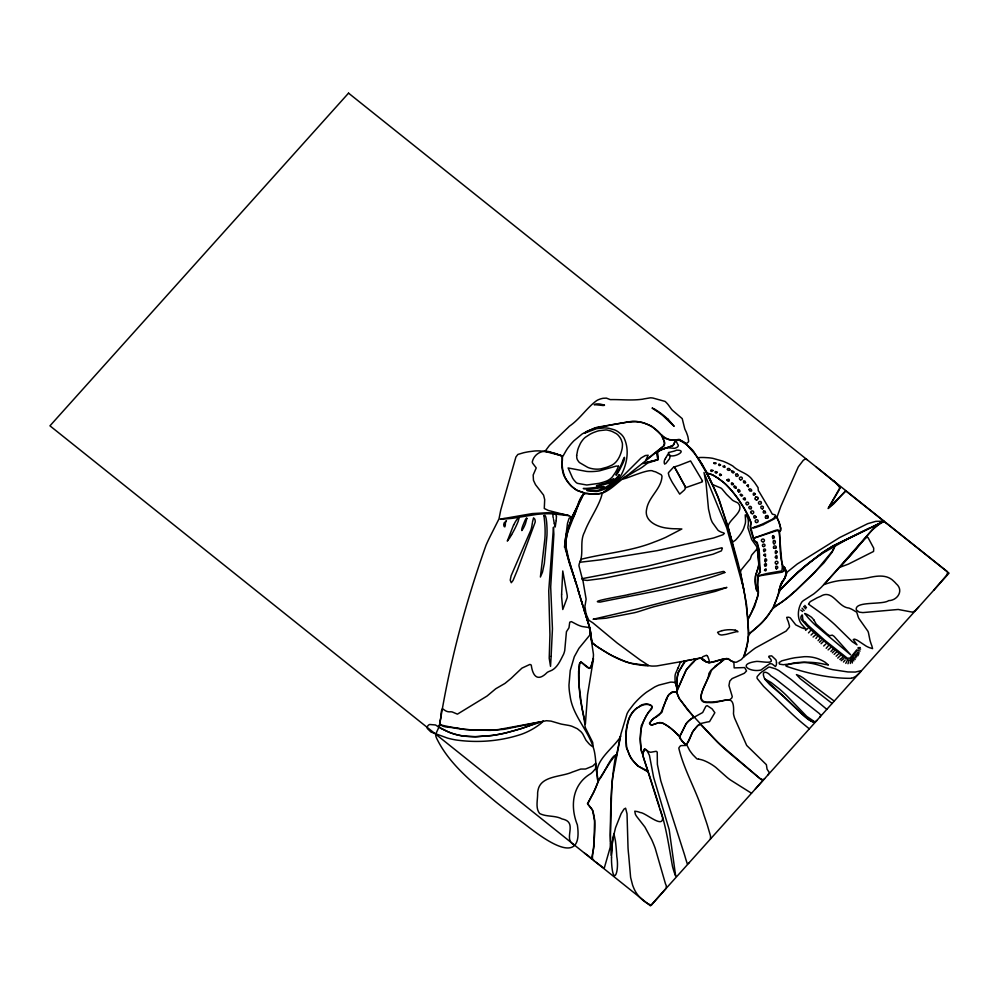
<?xml version="1.0" encoding="UTF-8"?>
<svg xmlns="http://www.w3.org/2000/svg" width="999" height="999" viewBox="0 0 999 999"><rect width="100%" height="100%" fill="white"/><g stroke="black" fill="none" stroke-linecap="round" stroke-linejoin="round"><path stroke-width="1.5" d="M717.132 472.377C716.295 475.049 712.849 470.192 717.007 471.965M763.386 507.13L763.311 506.918A3.134 2.935 -19.8 0 0 761.987 506.056L761.026 506.468A2.535 2.373 -19.8 0 0 760.913 507.729L761.026 508.066A1.411 1.324 -19.8 0 0 762.324 508.791L762.412 508.791M676.76 691.857L679.582 685.139A30.145 28.209 -19.8 0 0 680.669 682.592L686.238 669.755A19.518 18.269 -19.8 0 1 688.398 667.22C692.806 661.8 699.874 653.583 705.881 661.663A28.646 26.811 -19.8 0 0 707.205 662.212L710.326 662.587M505.069 525.112L505.044 525.574A12.962 12.125 -19.8 0 1 505.019 526.123A2.76 2.585 -19.8 0 1 504.882 526.798L504.258 526.71A10.877 10.19 -19.8 0 1 503.708 524.75L504.17 522.864L506.481 520.829M685.302 745.416L685.289 744.305L682.105 741.096A33.079 30.957 -19.8 0 1 680.481 739.135L679.495 737.162L680.819 734.24A56.006 52.423 -19.8 0 0 682.704 730.581L686.001 723.913A14.111 13.212 -19.8 0 1 687.175 722.414L688.573 721.003A28.097 26.299 -19.8 0 1 691.57 718.606L702.672 712.524L705.868 706.268L707.155 705.631L712.112 708.878L714.847 712.724L709.54 721.615A26.823 25.112 -19.8 0 1 707.042 722.052L701.011 723.463A13.924 13.037 -19.8 0 0 699.038 724.6L698.613 724.912A11.763 11.014 -19.8 0 0 697.514 725.823L692.694 731.605L689.61 739.173A35.976 33.679 -19.8 0 1 688.661 741.345L685.801 745.416L681.043 745.629A2.91 2.722 -19.8 0 0 680.194 746.128L679.145 747.452A3.359 3.134 -19.8 0 0 678.833 748.263C684.29 771.066 697.29 792.095 703.87 814.884A402.21 376.498 -19.8 0 1 707.379 825.261L710.514 835.963L710.464 838.985M556.131 520.554L556.455 516.645M556.093 521.066L555.207 526.997L554.283 523.526M556.48 516.346L555.581 513.861A2.36 2.21 -19.8 0 0 553.084 515.009A1.399 1.311 -19.8 0 0 552.897 515.484L552.947 516.396A20.617 19.293 -19.8 0 0 553.046 516.945L553.296 518.181M677.197 689.735L678.408 687.3M747.627 641.758L748.513 635.814L750.137 633.066A18.731 17.532 -19.8 0 1 751.922 631.543A15.272 14.298 -19.8 0 1 752.959 630.844L760.489 623.913A67.145 62.85 -19.8 0 0 766.258 617.494L768.356 614.722A137.562 128.771 -19.8 0 0 770.204 612.137L773.039 608.354L782.467 601.473A136.713 127.972 -19.8 0 0 787.774 597.352L794.617 591.483M775.361 541.858L775.349 541.92A2.323 2.173 -19.8 0 1 774.063 543.98M532.442 522.302L533.553 517.844L534.777 519.143A8.954 8.379 -19.8 0 1 535.177 520.841L535.202 521.128A6.156 5.769 -19.8 0 1 535.202 522.052L517.332 570.217L513.036 580.494L511.263 582.742L510.227 580.157L511.113 575.799L530.956 529.845A42.482 39.76 -19.8 0 0 532.13 524.525L532.33 523.151M856.955 650.736L849.849 660.064A1.511 1.411 -19.8 0 1 848.938 660.277L843.656 657.017L816.658 634.914A213.549 199.887 -19.8 0 1 812.537 631.206A250.462 234.44 -19.8 0 1 807.304 626.223L801.26 619.417A4.246 3.971 -19.8 0 1 800.898 618.169L800.873 617.769A4.808 4.495 -19.8 0 1 801.148 616.233C803.82 611.388 800.898 621.453 805.107 621.89A56.831 53.197 -19.8 0 0 807.804 625.049L824.687 640.234L847.314 658.166L849.999 658.141L856.792 649.837A1.911 1.786 -19.8 0 1 856.955 650.411M760.464 572.102C757.766 562.712 762.474 548.251 754.894 541.321A20.055 18.769 -19.8 0 1 753.433 538.386L750.411 528.958A6.244 5.844 -19.8 0 1 750.324 528.096L750.399 526.648A36.926 34.565 -19.8 0 1 750.549 525.099L750.624 524.587A8.979 8.404 -19.8 0 1 750.823 523.676L751.048 522.914A3.284 3.072 -19.8 0 0 751.036 522.077L744.33 508.691A131.256 122.865 -19.8 0 0 739.635 501.298A175.412 164.198 -19.8 0 0 737.549 498.339L736.825 497.34A176.586 165.297 -19.8 0 0 734.652 494.455L733.953 493.543A105.232 98.501 -19.8 0 0 728.458 487.112L727.384 486.001A58.879 55.12 -19.8 0 0 722.589 481.68L718.756 478.783M700.786 462.362L697.702 457.717L700.474 457.492A82.742 77.447 -19.8 0 1 703.995 457.505L708.341 457.754A49.276 46.129 -19.8 0 1 712.824 458.341L722.776 461.138A66.071 61.851 -19.8 0 1 732.829 466.034C739.347 472.427 747.352 472.477 752.672 480.232A138.436 129.583 -19.8 0 1 754.52 482.405L758.066 487.637A2.048 1.911 -19.8 0 1 758.066 488.186L758.366 490.784A32.355 30.295 -19.8 0 1 759.265 491.958L770.679 511.163A47.702 44.655 -19.8 0 1 771.278 512.362L772.177 513.923A1.661 1.561 -19.8 0 0 772.639 514.223L774.612 514.71A2.398 2.235 -19.8 0 1 775.149 514.96L778.583 520.879A99.863 93.481 -19.8 0 1 779.844 524.25L780.918 530.232A2.023 1.898 -19.8 0 1 780.631 530.544L780.194 530.881A4.558 4.258 -19.8 0 0 779.407 531.705C780.406 541.995 779.208 558.091 783.378 566.595A1.723 1.611 -19.8 0 1 783.865 566.733L785.801 570.029A13.936 13.037 -19.8 0 1 786.101 572.552L785.951 574.575A15.572 14.573 -19.8 0 1 785.501 576.51L784.44 578.983A6.743 6.306 -19.8 0 1 783.553 580.119L782.529 581.093A4.321 4.046 -19.8 0 0 782.13 581.58L781.156 583.391A27.697 25.924 -19.8 0 0 780.868 584.09A23.914 22.378 -19.8 0 0 780.281 585.726L778.321 593.681A79.358 74.288 -19.8 0 1 776.785 598.863L772.951 607.879L768.393 615.047A73.988 69.256 -19.8 0 1 764.497 619.917L763.548 620.978A64.498 60.377 -19.8 0 1 758.99 625.524L752.472 631.018A36.101 33.791 -19.8 0 0 750.749 632.567L748.563 634.54L748.476 633.341A14.973 14.011 -19.8 0 0 748.513 632.117L747.989 619.293L754.083 607.554A36.114 33.804 -19.8 0 0 754.882 605.581L758.353 593.281A10.202 9.553 -19.8 0 0 758.316 591.92L757.567 585.564L758.253 574.962A4.92 4.608 -19.8 0 1 758.428 574.462A5.769 5.395 -19.8 0 1 759.203 573.101L759.44 572.814A2.81 2.635 -19.8 0 1 760.077 572.277L758.491 548.663A92.457 86.551 -19.8 0 0 758.004 545.804L757.267 542.557A2.61 2.448 -19.8 0 0 757.005 542.182L754.794 541.083A28.921 27.073 -19.8 0 1 754.395 540.422L753.983 539.672A10.19 9.54 -19.8 0 1 753.633 538.886L750.511 526.236A32.43 30.357 -19.8 0 1 750.773 524.375A27.722 25.949 -19.8 0 1 750.961 523.439L749.075 517.295A114.798 107.455 -19.8 0 0 744.942 509.552L738.773 499.812A110.202 103.159 -19.8 0 0 735.826 495.754L734.04 493.469A147.078 137.662 -19.8 0 0 731.018 489.847L725.998 484.503A49.388 46.229 -19.8 0 0 722.689 481.643L718.031 478.271M617.794 749.138L616.133 757.367L616.096 755.956A1.686 1.573 -19.8 0 0 615.746 755.344C610.576 783.141 610.414 813.024 610.352 841.832M618.031 747.939L618.918 743.618M619.093 742.707L620.529 735.901M850.336 663.498L851.073 659.939M775.386 541.695L775.286 541.208A4.121 3.859 -19.8 0 0 774.487 540.397L773.338 540.796A6.169 5.769 -19.8 0 0 773.189 542.919L773.963 543.806M710.826 662.437L718.543 660.252A116.995 109.515 -19.8 0 1 721.278 659.59L728.371 658.666A7.967 7.455 -19.8 0 0 728.97 659.452A4.595 4.308 -19.8 0 0 729.282 659.74L730.656 660.664A17.058 15.972 -19.8 0 0 732.067 661.35L734.914 662.175A5.782 5.407 -19.8 0 0 736.6 662.125L741.096 659.702A14.985 14.036 -19.8 0 0 742.682 658.029L743.031 657.592A12.113 11.339 -19.8 0 0 743.918 656.218L747.414 643.768A110.302 103.259 -19.8 0 0 747.976 639.447L748.338 635.164A66.721 62.45 -19.8 0 0 748.438 631.206L746.59 604.857L742.02 580.307A561.45 525.549 -19.8 0 0 737.949 562.474L727.297 524.263L717.607 496.178A255.532 239.198 -19.8 0 0 707.779 474.9L695.828 454.957L685.639 443.381A30.907 28.934 -19.8 0 0 683.99 442.082L679.17 439.385L675.736 439.91A3.759 3.509 -19.8 0 1 674.887 440.122L671.965 440.134A24.95 23.352 -19.8 0 1 668.968 439.685L663.511 436.85A33.491 31.356 -19.8 0 0 662.949 436.313L662.15 435.539A5.769 5.395 -19.8 0 1 661.85 435.202L661.763 435.089M745.866 650.724L745.504 651.96A38.973 36.476 -19.8 0 1 744.205 655.431L743.631 657.092L752.147 650.386A69.78 65.322 -19.8 0 1 755.444 647.964L786.101 631.093L789.36 627.097A5.482 5.12 -19.8 0 0 789.46 625.986L788.348 621.853A52.035 48.701 -19.8 0 0 787.437 619.705L786.688 617.357L788.511 617.195A5.395 5.057 -19.8 0 0 789.048 617.37L789.672 617.569A3.172 2.972 -19.8 0 1 790.371 617.969L795.791 624.912L801.573 627.734A78.546 73.526 -19.8 0 0 804.982 628.796L805.906 628.97L804.27 627.16A97.09 90.872 -19.8 0 1 802.871 625.611C796.59 619.767 797.489 608.766 801.797 602.072A9.803 9.178 -19.8 0 1 803.458 600.574L813.661 593.993A108.179 101.261 -19.8 0 0 816.595 591.558A101.274 94.793 -19.8 0 0 821.453 587.125L850.286 555.744A267.657 250.537 -19.8 0 0 857.154 547.714L872.564 529.395L880.519 522.927L846.428 539.697L823.913 552.509A180.694 169.143 -19.8 0 0 815.621 558.154L810.913 561.65A238.736 223.464 -19.8 0 0 798.114 572.127L791.171 578.409A117.345 109.84 -19.8 0 0 787.774 581.793L779.282 590.796L783.89 586.001A149.363 139.823 -19.8 0 1 787.15 582.667L798.588 572.077A454.083 425.05 -19.8 0 1 805.943 565.734L816.745 557.005A194.817 182.367 -19.8 0 1 823.176 552.285L833.303 545.666L869.043 528.296M758.253 567.769L758.553 566.683A11.726 10.977 -19.8 0 0 758.778 565.259L758.166 554.195A65.772 61.576 -19.8 0 0 757.629 550.337L756.817 549.188L751.91 554.795A7.955 7.443 -19.8 0 0 751.348 555.831L750.499 558.329A5.245 4.908 -19.8 0 1 750.137 559.078L746.29 563.648A15.285 14.311 -19.8 0 0 745.903 564.135L745.778 564.285A24.538 22.977 -19.8 0 1 745.266 564.91L740.971 570.192L740.421 572.727L745.029 596.316L747.964 619.305L750.174 615.134A73.639 68.931 -19.8 0 0 751.473 612.474L757.379 597.714A33.791 31.631 -19.8 0 0 757.929 595.654L758.154 594.53A14.498 13.574 -19.8 0 0 758.303 591.72L756.655 590.559A9.553 8.941 -19.8 0 1 756.405 589.847L755.731 585.102A139.336 130.419 -19.8 0 1 755.456 581.343L755.494 576.123A9.978 9.341 -19.8 0 1 755.706 575.099L757.242 570.729M677.11 690.022L677.06 690.172A6.631 6.206 -19.8 0 0 676.735 691.795M662.549 817.469L643.156 756.518L642.856 753.696L644.53 749L647.889 751.211A5.969 5.594 -19.8 0 0 648.776 751.71L649.512 751.972A7.88 7.368 -19.8 0 0 650.799 752.259L656.168 751.285L657.23 752.06L657.367 764.36L660.789 780.793L684.128 853.533A152.61 142.857 -19.8 0 1 685.664 858.74L687.337 863.998L689.36 862.512M758.004 568.556L757.404 570.267M776.535 599.125L780.144 590.059L797.165 572.789A345.392 323.301 -19.8 0 1 806.555 564.71L822.427 552.584A139.922 130.981 -19.8 0 1 830.956 547.19L883.915 521.191L845.916 490.984L828.458 507.929L836.363 494.605A74.076 69.343 -19.8 0 0 838.548 490.921L839.884 488.349A1.436 1.349 -19.8 0 0 839.947 487.974L838.336 485.389A37.05 34.678 -19.8 0 0 837.15 484.103L836.75 483.691A23.189 21.703 -19.8 0 0 835.251 482.342L832.979 480.419L833.803 481.193M757.205 570.866L758.928 563.911L757.217 548.376A14.061 13.162 -19.8 0 0 756.38 546.203L752.097 540.159A5.957 5.582 -19.8 0 1 751.635 539.398L748.963 530.968A49.513 46.341 -19.8 0 0 748.388 529.308L747.951 528.009A2.647 2.473 -19.8 0 1 747.876 527.31L748.039 526.173A25.799 24.151 -19.8 0 0 748.176 525.324A28.809 26.973 -19.8 0 0 748.376 522.927L748.276 520.267A11.464 10.727 -19.8 0 0 747.739 518.094L746.503 515.609A3.472 3.259 -19.8 0 0 745.953 515.009L745.229 514.897L745.366 517.682A36.451 34.128 -19.8 0 1 745.541 520.916L745.504 521.603A13.924 13.037 -19.8 0 1 745.242 523.651L743.756 528.271A24.5 22.94 -19.8 0 1 742.644 530.631L741.445 532.667A45.617 42.695 -19.8 0 1 739.522 535.439A52.085 48.751 -19.8 0 1 735.389 540.234L732.267 542.332L719.755 501.386A156.98 146.94 -19.8 0 0 717.669 496.253L706.93 473.264L711.85 474.65A42.67 39.948 -19.8 0 1 714.597 476.048L718.568 478.596M666.37 699.637L666.608 698.963M776.223 600.012L774.65 604.245A37.862 35.44 -19.8 0 1 773.813 606.131L773.651 606.917L781.081 602.622A111.988 104.833 -19.8 0 0 784.777 599.999A108.504 101.561 -19.8 0 0 790.858 595.167L811.962 575.249A125.462 117.445 -19.8 0 0 815.122 572.015L832.155 551.423A66.508 62.263 -19.8 0 0 833.853 548.688L835.289 545.154L832.105 552.185L823.763 563.074L795.079 591.433M847.964 663.748L848.813 661.375M756.743 572.102C754.295 577.859 754.732 585.551 757.105 590.946A5.657 5.295 -19.8 0 0 757.642 591.221L758.428 591.371L758.328 590.534A16.084 15.047 -19.8 0 1 758.004 589.285L757.517 584.353A69.93 65.459 -19.8 0 1 757.592 579.432L758.341 574.4L760.351 572.102M674.213 443.481L675.824 439.822L679.432 440.184A28.546 26.723 -19.8 0 1 681.83 441.271A20.067 18.794 -19.8 0 1 683.403 442.17L686.313 443.643L688.348 441.983A2.435 2.285 -19.8 0 0 688.661 441.208L687.936 436.825A65.659 61.451 -19.8 0 0 687.287 434.79L686.463 432.542A26.161 24.488 -19.8 0 0 685.776 431.044L684.964 429.358A8.429 7.892 -19.8 0 1 684.652 428.396L682.217 418.618L672.664 410.502A15.597 14.598 -19.8 0 1 671.553 409.328L668.568 405.194A23.689 22.178 -19.8 0 0 666.67 402.972L665.983 402.272A49.875 46.691 -19.8 0 0 665.072 401.423L653.009 398.064A22.153 20.742 -19.8 0 0 650.511 397.814L643.731 398.938A11.738 10.989 -19.8 0 1 641.62 399.325C631.568 400.599 621.603 399.513 611.9 399.588A10.177 9.528 -19.8 0 1 610.152 399.575L606.405 398.126L603.034 398.301A23.202 21.728 -19.8 0 0 600.262 399.013L598.513 399.662A12.9 12.075 -19.8 0 0 596.428 400.786C586.363 408.254 579.795 419.23 569.293 426.273A44.456 41.608 -19.8 0 1 568.069 427.56L549.45 445.417L544.942 451.461A8.129 7.617 -19.8 0 1 545.479 451.523L562.712 456.056L563.411 455.419A19.318 18.082 -19.8 0 1 563.636 454.995L566.071 450.724A45.167 42.27 -19.8 0 1 567.832 448.014L570.429 444.642A63.249 59.203 -19.8 0 1 573.901 440.809L582.317 433.853L594.155 428.184A36.701 34.366 -19.8 0 1 597.527 427.185L626.922 422.19L635.539 421.803A57.38 53.721 -19.8 0 1 639.71 422.165L641.995 422.515A16.596 15.534 -19.8 0 1 643.955 423.039L646.952 424.238A53.534 50.112 -19.8 0 1 650.549 426.024L651.448 426.536A41.021 38.399 -19.8 0 1 654.033 428.159A44.118 41.296 -19.8 0 1 658.191 431.443L661.35 435.127L663.748 440.397L664.51 443.793L663.361 446.203L645.878 460.077L648.189 455.219L645.279 455.556L641.096 457.967L616.558 482.442L603.433 492.569L615.122 482.779A85.402 79.945 -19.8 0 0 617.469 480.082L619.705 477.197A34.977 32.742 -19.8 0 0 621.815 473.788C627.297 462.862 629.52 448.901 623.863 437.637A19.943 18.669 -19.8 0 0 621.103 434.19L617.906 431.643A21.578 20.192 -19.8 0 0 614.397 429.82L609.09 428.359A33.267 31.131 -19.8 0 0 604.532 427.884L596.615 428.658L584.203 433.291L586.5 431.556A61.963 57.992 -19.8 0 1 597.315 427.747L612.862 424.612A115.522 108.142 -19.8 0 0 616.271 424.001L632.579 421.228A26.711 25 -19.8 0 1 636.151 421.341L640.746 422.127A48.139 45.067 -19.8 0 1 644.318 423.126L649.05 424.95A33.704 31.543 -19.8 0 1 652.322 426.698L664.722 437.949A5.769 5.395 -19.8 0 0 665.771 438.573L668.993 439.46A41.583 38.924 -19.8 0 0 671.59 439.872L672.202 439.935A19.256 18.019 -19.8 0 0 673.726 440.035L675.361 440.209L675.024 441.321A16.034 15.01 -19.8 0 0 674.263 442.994L673.538 444.742A2.935 2.747 -19.8 0 1 672.926 445.442L667.382 447.614A63.511 59.453 -19.8 0 0 664.785 448.514L664.085 448.763A90.26 84.49 -19.8 0 0 660.826 450.062L658.391 450.924A2.797 2.61 -19.8 0 0 657.954 451.286L657.567 451.71A6.081 5.694 -19.8 0 0 657.08 452.435L657.692 459.815L642.494 463.336L664.323 445.542L664.672 442.42L662.025 435.726M674 444.105L672.714 445.816L663.723 448.663A42.27 39.56 -19.8 0 0 659.352 450.424M623.089 460.139L623.476 459.103A23.189 21.703 -19.8 0 1 623.801 458.304L624.462 457.342L624.512 458.603A14.211 13.299 -19.8 0 1 623.851 460.901L623.613 461.55A46.466 43.506 -19.8 0 1 622.852 463.336L619.605 469.892M622.976 460.427L620.529 466.221A54.258 50.799 -19.8 0 1 617.657 471.553L616.033 474.875M642.969 753.271C640.546 753.808 641.008 745.229 640.521 742.619A131.481 123.077 -19.8 0 1 640.347 738.161L640.734 730.182L643.131 722.539A70.941 66.409 -19.8 0 1 644.705 719.018L645.766 716.932A49.838 46.641 -19.8 0 1 648.176 712.924L648.588 712.312A86.326 80.807 -19.8 0 1 649.687 710.739L651.935 707.454A1.936 1.811 -19.8 0 0 652.047 706.942A1.736 1.623 -19.8 0 0 651.91 706.206L650.187 704.832L646.94 704.407A15.809 14.798 -19.8 0 0 644.879 704.595L644.43 704.682A10.402 9.728 -19.8 0 0 643.131 705.007L641.258 705.744A35.976 33.679 -19.8 0 0 639.522 706.568L636.525 708.328A12.5 11.701 -19.8 0 0 635.077 709.515L633.054 711.862A36.801 34.441 -19.8 0 0 631.031 714.859L629.907 716.882A25.237 23.626 -19.8 0 0 628.97 719.018L627.047 726.435A77.36 72.415 -19.8 0 0 626.523 729.982A73.601 68.906 -19.8 0 0 626.173 733.628L626.223 746.228A18.057 16.908 -19.8 0 0 626.66 748.326L629.894 755.806A43.819 41.021 -19.8 0 0 633.841 761.688L637.974 765.858A20.33 19.031 -19.8 0 0 640.097 767.307L648.126 771.965M735.714 474.55C734.864 477.984 740.371 475.899 737.474 474.263M571.278 520.129L571.528 517.557A1.811 1.686 -19.8 0 0 571.078 517.282L569.118 518.244L567.507 523.314L564.46 547.19L568.581 527.884A91.409 85.564 -19.8 0 1 569.143 525.973A58.829 55.07 -19.8 0 1 570.641 521.678L571.041 520.691M778.745 531.431L778.845 531.293A2.96 2.772 -19.8 0 0 778.508 530.531M679.957 699.512L693.88 717.182A18.781 17.582 -19.8 0 0 692.582 718.006L692.02 718.381A44.705 41.846 -19.8 0 0 690.459 719.492A21.229 19.868 -19.8 0 0 686.513 723.326L686.325 723.563A9.778 9.153 -19.8 0 0 685.814 724.312L679.545 736.887L682.342 741.345A15.859 14.835 -19.8 0 0 683.141 742.182L683.266 742.294M666.795 698.501L666.345 699.525M678.696 686.7L685.913 670.641A22.253 20.829 -19.8 0 1 687.874 668.006L693.768 661.962A8.629 8.079 -19.8 0 0 694.367 661.038L694.642 660.551A7.842 7.343 -19.8 0 1 694.954 660.052L695.404 659.065L693.593 659.228M774.512 517.22L774.362 517.544A2.423 2.273 -19.8 0 1 773.738 518.294L773.039 518.806A25.212 23.601 -19.8 0 1 771.403 519.742L762.774 523.926A62.962 58.929 -19.8 0 1 759.577 525.224L754.932 526.86M774.55 517.157L774.637 516.982A3.434 3.209 -19.8 0 1 774.837 516.595L774.862 516.583M513.636 524.85L507.305 541.096L509.59 538.036A109.153 102.173 -19.8 0 0 511.201 535.389L511.625 534.652M677.597 668.781L677.921 668.144M845.766 663.398L847.189 660.601M729.957 469.605L729.457 468.656A2.922 2.735 -19.8 0 0 727.584 468.581L727.21 469.43A1.873 1.761 -19.8 0 0 730.107 469.892M648.326 772.115L648.076 771.303M665.034 459.24L666.096 457.417M783.016 581.131L785.014 577.509A7.168 6.706 -19.8 0 0 785.301 576.685L785.851 573.314A22.403 20.967 -19.8 0 0 785.876 571.391L784.952 567.582L782.467 566.583L782.08 565.434L779.282 532.517A3.671 3.434 -19.8 0 1 779.732 531.505L780.793 528.109L777.06 517.007L780.906 506.168L798.301 466.833L803.371 460.202L805.481 459.003L806.967 459.59M666.233 457.18L667.769 454.433A10.514 9.84 -19.8 0 1 667.981 454.046C671.39 460.077 689.597 449.8 676.485 450.174A13.974 13.087 -19.8 0 1 673.476 451.311L668.443 452.559L668.93 454.258M610.077 762.287L599.45 778.87A16.571 15.509 -19.8 0 0 598.925 780.044L593.443 792.856A138.362 129.508 -19.8 0 1 591.97 795.466L587.437 803.633L591.333 808.341A12.562 11.751 -19.8 0 1 592.632 810.364C596.54 822.552 594.355 835.776 593.481 848.313A71.891 67.295 -19.8 0 1 592.844 852.172C591.57 862.999 594.73 859.702 584.565 853.183M610.826 761.213L613.536 757.454A27.835 26.061 -19.8 0 1 614.023 756.83L614.273 756.53M815.921 638.486L817.157 636.775M609.827 483.041A2.46 2.31 -19.8 0 0 610.801 482.417L610.876 482.317A11.326 10.602 -19.8 0 0 611.338 481.768L611.563 481.493M611.351 481.768L613.886 478.546L611.151 480.182M843.481 662.05L845.166 660.014M826.185 648.326L828.471 645.654M818.081 640.684L819.767 638.748M830.918 651.51L832.704 649.462M842.731 563.873L840.446 567.082L848.488 564.073L873.588 551.436L873.713 548.164L867.981 537.474L866.608 537.375L864.372 539.298L843.243 563.311M768.094 774.787L769.317 772.564L767.082 769.242L766.37 764.66L746.69 745.441L734.577 718.069A37.4 35.002 -19.8 0 1 733.478 713.761C735.027 690.234 723.613 704.045 708.691 702.509C691.096 703.908 708.89 681.83 708.803 673.763A19.268 18.044 -19.8 0 1 711.126 670.154L724.675 659.078A3.496 3.272 -19.8 0 1 725.237 658.828L725.836 658.653A10.627 9.953 -19.8 0 1 726.797 658.466L728.795 659.14A8.417 7.88 -19.8 0 0 729.745 659.927L730.644 660.514A22.765 21.304 -19.8 0 0 732.042 661.276A15.46 14.473 -19.8 0 0 732.966 661.7L733.89 662.637L734.165 667.894L744.655 667.569L746.528 670.966L744.317 673.276L732.117 678.583L729.769 681.106L728.945 685.589L732.255 696.515A5.407 5.057 -19.8 0 1 731.643 698.151L730.007 699.575L713.386 702.035A55.245 51.711 -19.8 0 1 709.415 702.11C690.546 703.758 709.765 678.496 711.051 671.003A22.453 21.016 -19.8 0 1 712.762 668.818L715.659 665.983M819.779 717.195L820.891 715.434L819.367 713.561L776.323 679.62A227.884 213.311 -19.8 0 0 770.866 675.873C767.369 671.503 761.138 670.042 764.073 677.372A13.474 12.612 -19.8 0 0 765.109 679.495L769.667 684.552L783.391 696.278M755.319 789.023L763.348 779.944L759.727 778.396L726.123 750.237A285.789 267.52 -19.8 0 1 717.482 742.132L687.637 709.977L679.482 698.726A45.854 42.92 -19.8 0 1 678.346 696.653L676.585 692.444L674.075 691.995A1.736 1.623 -19.8 0 1 673.488 691.795L669.08 694.355A8.404 7.867 -19.8 0 0 667.906 695.928C663.373 704.133 663.686 714.285 653.908 718.194A40.809 38.199 -19.8 0 0 651.835 720.092L649.437 723.226L651.236 724.949A2.373 2.223 -19.8 0 0 651.997 724.912L657.891 722.989M933.615 590.359L946.315 575.624L947.664 572.927L947.202 571.528L887.799 524.313L884.927 522.252L883.278 522.202A26.449 24.75 -19.8 0 0 881.692 522.652L876.473 526.198A145.704 136.388 -19.8 0 0 873.925 528.521L871.34 531.006A69.068 64.66 -19.8 0 0 868.468 534.053L824 584.577L828.121 583.191A71.466 66.896 -19.8 0 1 840.771 580.444L862.412 578.746A67.37 63.062 -19.8 0 0 866.358 578.146C875.386 576.098 886.413 573.663 893.718 581.206A27.547 25.787 -19.8 0 1 896.14 583.703C904.083 590.259 897.676 600.461 888.635 600.636C882.579 605.132 854.257 600.774 856.33 609.865A7.468 6.993 -19.8 0 0 856.855 610.414L859.302 612.15L862.849 612.599L898.201 609.465L912.387 612.137L914.659 611.138L918.643 607.042M808.491 632.904L810.551 630.606M764.597 778.683L763.149 780.019A2.073 1.936 -19.8 0 1 762.012 779.882L761.088 779.382A17.77 16.633 -19.8 0 1 760.426 778.895L720.629 744.879A282.367 264.323 -19.8 0 1 714.26 738.723L700.549 724.437L698.513 725.087A17.358 16.246 -19.8 0 0 697.702 725.811L696.365 727.172A34.328 32.13 -19.8 0 0 693.968 730.119L693.194 731.256A21.903 20.504 -19.8 0 0 692.182 732.954L686.625 744.63L689.535 750.249A100.062 93.656 -19.8 0 0 692.794 754.67L696.79 758.74A3.347 3.134 -19.8 0 0 697.439 758.99L698.576 759.178M816.845 720.466L815.072 722.002L813.136 722.215L807.754 719.143L764.984 679.02L771.178 682.542L779.532 689.098A161.289 150.974 -19.8 0 1 787.337 696.328L806.717 716.37L814.872 721.94L811.076 721.128L804.944 716.708A110.227 103.172 -19.8 0 1 800.748 712.961L784.028 696.94M832.379 652.797L834.327 650.824M811.051 635.064L813.061 633.091M837.749 658.104L840.209 655.706M821.066 643.731L823.263 641.608M819.517 642.195L821.228 640.571M834.128 654.37L836.213 652.384M836.126 656.206L838.336 654.145M823.688 646.003L825.836 644.018M614.447 756.355L615.696 755.319M828.109 649.912L830.706 647.564M813.086 637.05L815.334 635.089M805.606 630.357L807.741 628.533M754.919 537.737L755.032 537.674A4.958 4.645 -19.8 0 1 755.444 537.512M715.047 666.321C736.363 650.973 715.484 664.198 707.479 662.262A41.583 38.924 -19.8 0 1 706.231 661.8L704.557 661.013A12 11.226 -19.8 0 1 703.034 659.989L702.334 659.39M628.883 474.138L641.808 463.848L657.866 459.652L657.267 452.659A2.46 2.31 -19.8 0 1 657.617 452.01L659.078 450.849M628.221 474.675C609.477 487.337 648.888 466.708 653.296 471.316A16.421 15.372 -19.8 0 1 655.656 471.878L661.026 474.625A4.396 4.108 -19.8 0 1 661.987 476.286C661.55 488.611 648.776 496.753 646.69 508.853C643.581 521.216 657.742 527.235 667.682 528.209A52.984 49.6 -19.8 0 0 675.961 528.758L681.855 528.983L665.759 537.35A165.235 154.67 -19.8 0 1 654.27 542.02C631.181 551.361 604.657 553.309 581.293 559.228A18.506 17.32 -19.8 0 0 580.544 560.489L580.094 561.813L581.156 562.112L600.874 559.802L657.167 550.661L713.673 537.962L723.076 534.702L724.387 533.354L723.026 532.679A11.851 11.089 -19.8 0 1 721.016 532.03A14.673 13.736 -19.8 0 1 719.63 531.343A12.7 11.888 -19.8 0 1 718.006 530.257L712.349 522.44A43.182 40.422 -19.8 0 1 710.689 518.444L708.491 508.941L706.056 483.079L703.995 472.49L726.71 527.822L743.656 588.786L728.571 528.821M841.17 660.689L843.693 658.691M624.4 477.684L636.912 470.329A32.068 30.02 -19.8 0 0 639.535 468.931L640.371 468.419A38.886 36.401 -19.8 0 0 644.53 465.447L646.628 463.811A10.852 10.152 -19.8 0 1 648.451 462.787L657.854 459.765L657.529 452.16A1.761 1.648 -19.8 0 1 657.829 451.698L662.3 449.313A57.717 54.033 -19.8 0 1 664.185 448.601L667.295 447.764A4.883 4.57 -19.8 0 1 668.681 447.827L674.35 448.339A10.677 9.99 -19.8 0 0 675.848 447.902L677.422 447.077A2.473 2.31 -19.8 0 0 677.909 446.541L678.209 445.954A1.961 1.836 -19.8 0 0 678.321 445.254C669.005 430.619 694.829 449.125 694.767 453.846A148.214 138.736 -19.8 0 1 698.988 459.577L701.748 463.773A64.947 60.802 -19.8 0 1 703.371 466.583L709.24 478.321M767.806 517.907L767.432 518.081A2.685 2.51 -19.8 0 1 766.27 518.256L766.171 518.244M623.888 478.009C614.697 484.328 606.593 495.167 594.193 494.018A52.035 48.714 -19.8 0 1 590.172 493.893L589.597 493.856A44.393 41.558 -19.8 0 1 586.163 493.406L583.666 492.657A11.089 10.377 -19.8 0 0 582.867 492.357L578.458 491.033A16.796 15.722 -19.8 0 1 576.198 489.947L571.291 486.076A38.811 36.326 -19.8 0 1 568.968 483.553A42.258 39.56 -19.8 0 1 566.308 479.945L563.96 475.611A24.575 23.014 -19.8 0 1 563.086 473.176L562.362 469.855A38.786 36.314 -19.8 0 1 561.987 466.371L561.95 464.672A26.486 24.788 -19.8 0 1 562.362 460.377L562.05 456.168L556.343 453.883M839.859 659.49L842.444 657.542M604.432 405.082L599.949 404.033A33.541 31.394 -19.8 0 0 598.239 403.921L597.002 403.933A5.045 4.72 -19.8 0 0 594.18 404.682L594.517 404.77A18.257 17.083 -19.8 0 1 596.878 404.857L601.073 405.294M755.731 497.14L756.393 496.94A1.698 1.598 -19.8 0 1 758.278 498.376M658.428 714.959L659.415 714.322M764.547 551.585C768.081 548.688 761.675 547.477 763.973 551.61M615.746 755.269C610.077 754.757 596.203 794.068 597.265 774.774A42.42 39.71 -19.8 0 0 596.878 772.964C596.665 759.277 612.812 748.351 620.067 737.462A7.28 6.818 -19.8 0 0 620.441 736.313M679.72 736.113L674.7 731.78A55.207 51.673 -19.8 0 0 671.59 728.983L670.853 728.396A57.492 53.809 -19.8 0 0 665.621 724.625L661.475 722.739A5.432 5.082 -19.8 0 0 660.039 722.627L659.215 722.627M672.364 691.957L673.401 691.758A9.703 9.091 -19.8 0 0 675.237 692.082L676.698 692.17L679.532 699.138M871.54 527.322L883.903 521.253L875.836 521.353L867.706 523.676L839.56 537.612L797.214 564.035L787.262 572.052L785.376 576.398A10.477 9.803 -19.8 0 1 784.69 578.109L782.654 581.268A13.811 12.925 -19.8 0 0 782.03 582.355L780.843 585.089A65.772 61.576 -19.8 0 0 779.919 587.687L779.507 588.985A21.666 20.28 -19.8 0 0 779.282 589.735L779.208 590.734L779.72 588.336A39.673 37.138 -19.8 0 1 783.066 581.156M763.586 511.138L763.136 512.037A2.76 2.585 -19.8 0 0 763.785 513.124L765.609 512.862L765.222 511.188A2.023 1.886 -19.8 0 0 763.673 511.138L763.661 511.101M763.311 524.587L775.087 518.431A7.393 6.918 -19.8 0 0 774.962 516.695L774.987 516.695M765.546 561.65C768.606 560.177 764.822 556.855 764.747 560.164M755.444 537.512L756.255 537.225M609.827 483.029L603.321 484.69M756.455 537.162L775.636 530.282L778.283 530.094M776.623 568.831C780.344 566.945 774.175 564.11 775.848 568.294M602.409 484.09L599.85 484.79M602.959 484.79L600.749 485.377A39.91 37.35 -19.8 0 1 599.375 485.714M599.55 484.865L597.315 485.452A20.43 19.131 -19.8 0 0 596.64 485.639L596.49 486.063A12.175 11.401 -19.8 0 0 599.363 485.664M658.803 722.727L658.653 722.839A8.666 8.117 -19.8 0 1 659.49 722.677L662.824 723.026L669.392 727.197A88.449 82.792 -19.8 0 1 672.876 730.044L674.987 731.955A39.685 37.15 -19.8 0 1 676.423 733.428L677.684 734.827M721.965 630.594L717.569 632.305L719.005 634.29A9.653 9.041 -19.8 0 0 719.779 634.602L720.291 634.765A6.456 6.044 -19.8 0 0 721.915 635.002L726.148 634.353A63.986 59.89 -19.8 0 0 727.634 633.965L736.55 631.668A3.934 3.684 -19.8 0 1 737.911 631.843L737.899 631.58A3.996 3.746 -19.8 0 0 736.363 630.581L735.252 630.232M681.53 661.725L680.294 662.262L679.545 664.372A15.022 14.061 -19.8 0 1 679.183 665.396L675.561 673.526A14.348 13.424 -19.8 0 0 675.024 675.998L675.024 679.732A35.614 33.329 -19.8 0 0 675.486 682.729L676.46 686.713A8.929 8.354 -19.8 0 0 676.66 687.324L676.723 687.499A4.471 4.183 -19.8 0 1 676.822 688.186L676.897 688.885A1.498 1.411 -19.8 0 0 677.097 689.46L676.71 685.052A138.674 129.808 -19.8 0 1 676.685 682.105L677.934 672.889L685.514 660.963A6.456 6.044 -19.8 0 1 686.276 660.739L700.661 657.904L702.135 659.103M683.578 661.301L688.373 660.302M851.335 678.309C829.595 678.583 806.518 673.176 786.176 666.208A1.686 1.586 -19.8 0 1 786.001 665.546C797.702 659.977 813.76 662.499 825.761 667.757A86.651 81.106 -19.8 0 0 832.704 669.655L847.914 671.952L855.306 672.065L861.325 670.654L860.713 671.578A110.027 102.997 -19.8 0 1 859.015 673.476L856.031 676.111A14.248 13.337 -19.8 0 1 851.335 678.309M689.56 660.052L691.77 659.602M651.96 725.012L655.069 723.988A31.781 29.745 -19.8 0 1 657.417 723.139M858.054 647.664L860.301 647.577M777.097 530.531L754.919 537.837M647.24 665.771L648.513 665.471L643.393 662.037A88.711 83.042 -19.8 0 1 640.072 659.889L617.207 643.044L592.882 622.864A39.848 37.3 -19.8 0 0 591.533 622.002L589.323 620.579A4.346 4.058 -19.8 0 1 588.648 619.892L586.75 615.609A61.913 57.954 -19.8 0 1 585.776 612.362L584.89 606.306A5.932 5.557 -19.8 0 1 585.152 605.094L586.126 599.138L583.041 581.156A20.792 19.468 -19.8 0 0 582.704 580.157L582.579 579.807A5.819 5.445 -19.8 0 1 582.454 579.32L578.958 565.821A9.803 9.166 -19.8 0 1 579.37 563.461C584.34 553.696 579.195 541.808 584.59 531.943C589.248 519.293 600.199 504.495 602.272 492.957A52.01 48.676 -19.8 0 1 599.762 493.481L598.001 493.768A26.186 24.513 -19.8 0 1 595.267 493.993L592.694 494.068A64.011 59.915 -19.8 0 1 589.872 493.956C577.534 489.61 578.146 513.124 571.853 519.068A142.395 133.292 -19.8 0 0 569.28 526.048C558.916 548.751 574.2 571.715 579.133 593.631M858.004 648.875L860.601 649.113M646.103 665.746L642.132 665.309A135.901 127.21 -19.8 0 1 636.438 664.46C619.929 661.813 605.469 652.372 592.007 643.006L590.459 631.318A43.944 41.134 -19.8 0 0 589.735 627.797L585.626 614.772M601.311 405.319L601.935 405.382A5.245 4.908 -19.8 0 0 604.47 405.307M652.272 408.104L652.859 408.354A28.584 26.748 -19.8 0 1 653.446 408.653L655.057 409.528M552.26 452.947C544.205 448.464 534.065 453.134 532.28 461.938A3.447 3.222 -19.8 0 0 532.892 463.524L536.238 467.919L533.179 475L533.466 480.294L535.476 484.627L543.568 495.104L544.692 499.625L544.28 508.479L548.326 510.464L568.556 515.646L555.382 514.098A69.281 64.848 -19.8 0 0 549.263 513.736L546.528 513.748A96.541 90.372 -19.8 0 0 536.525 514.423L513.711 518.106A88.574 82.917 -19.8 0 1 509.627 518.581L504.745 518.981A42.795 40.047 -19.8 0 0 502.36 519.255L500.287 519.268L504.47 518.319A71.304 66.746 -19.8 0 0 507.042 517.969L532.18 513.598L546.915 512.749A131.281 122.889 -19.8 0 1 553.521 512.962L567.619 515.084A7.093 6.631 -19.8 0 1 568.593 515.534L571.416 517.082L572.577 515.996A13.611 12.737 -19.8 0 1 572.802 515.496L584.09 492.907L580.819 499.725A82.742 77.447 -19.8 0 0 579.345 502.584L567.357 532.892A53.659 50.237 -19.8 0 0 566.608 535.976L565.746 543.406A31.793 29.758 -19.8 0 0 565.859 546.178L568.756 559.265L584.365 610.714M756.355 499.825L756.455 499.85A2.285 2.135 -19.8 0 1 755.232 499.113L755.232 499.113M552.847 453.047L556.605 453.896M674.7 682.517L675.549 683.079M858.278 650.549L860.077 651.061M752.197 513.636L751.96 513.548A3.022 2.822 -19.8 0 1 750.923 512.712L750.873 512.637M724.737 466.171C726.735 469.13 719.879 465.634 724.525 466.083M705.581 661.438L708.066 662.474A4.633 4.333 -19.8 0 0 709.165 662.812L709.315 661.201A26.186 24.513 -19.8 0 0 707.504 656.156M778.696 531.418L778.496 531.256A2.348 2.198 -19.8 0 0 777.122 530.444M773.925 548.064L774.013 548.101A2.06 1.923 -19.8 0 0 775.386 548.226M738.711 491.795C742.12 492.42 738.186 487.587 737.612 490.309M751.51 793.256L730.406 779.957A49.65 46.478 -19.8 0 1 726.161 776.598L715.734 767.344A53.147 49.75 -19.8 0 0 705.906 761.388L704.782 760.901A24.063 22.527 -19.8 0 0 698.588 759.14M857.941 652.122L859.19 652.921M738.785 491.858L738.873 491.908A3.946 3.696 -19.8 0 1 737.749 490.659L737.749 490.671M717.919 478.146L713.336 475.299A22.777 21.316 -19.8 0 0 711.276 474.375L710.826 474.2A37.363 34.977 -19.8 0 0 709.302 473.676L707.966 473.301A7.517 7.03 -19.8 0 0 707.354 473.189L703.883 467.607M652.272 408.129L652.609 408.404A27.385 25.637 -19.8 0 0 653.134 408.753L657.841 411.813A64.46 60.327 -19.8 0 1 663.436 416.084L674.163 426.348L667.906 418.993M800.786 610.064L802.609 611.463M833.915 481.143L835.426 482.33M834.227 701.098L803.208 677.909A81.069 75.887 -19.8 0 0 799.862 675.923L796.428 674.6L800.274 678.733L832.117 703.446M816.333 467.07L835.539 482.767L840.072 487.5L828.146 508.553L833.828 503.733L845.766 490.596M857.367 653.046L858.753 654.158M594.442 861.076L591.77 858.116L592.944 851.91A65.872 61.663 -19.8 0 0 593.918 845.966L594.58 820.554L592.619 810.651A9.303 8.704 -19.8 0 0 592.045 809.59L587.737 803.983L593.294 792.844A129.895 121.591 -19.8 0 0 595.529 788.348L598.201 781.33A5.757 5.395 -19.8 0 0 598.226 780.344L596.415 770.928A35.802 33.516 -19.8 0 1 596.141 769.255A48.389 45.292 -19.8 0 1 595.904 767.195L595.804 765.758A15.497 14.51 -19.8 0 1 595.816 764.697L595.754 762.587A91.059 85.24 -19.8 0 0 595.017 755.144C592.232 733.428 572.764 717.806 570.079 695.766A69.818 65.36 -19.8 0 1 568.968 685.102L570.229 670.516L574.3 656.743L578.945 648.314L589.647 635.289L590.534 631.992M595.317 861.775L604.195 868.356L610.114 847.664A24.101 22.565 -19.8 0 0 610.339 845.204L610.364 842.781M573.563 844.392C562.749 838.935 578.633 822.102 562.112 818.98C555.144 815.172 546.553 817.12 539.647 813.523C535.114 807.866 537.912 799.612 537.612 792.919A37.875 35.452 -19.8 0 1 538.061 789.997C540.996 775.474 561.563 777.172 572.564 771.965A53.247 49.85 -19.8 0 0 575.112 771.091L580.756 769.055L584.303 769.03A4.483 4.196 -19.8 0 0 585.764 768.93L592.732 766.096L595.691 763.211L595.604 768.606L592.494 772.152A81.019 75.837 -19.8 0 0 590.809 773.613C572.227 784.402 569.867 806.218 577.372 824.912C584.028 870.966 539.91 835.838 524.3 823.775A900.024 842.482 -19.8 0 1 495.379 801.585C473.376 783.166 449.338 764.61 436.575 738.186C434.128 734.165 438.099 730.506 438.886 726.66A42.408 39.698 -19.8 0 0 440.047 722.364C449.8 662.187 465.571 602.522 486.076 545.129A199.55 186.788 -19.8 0 1 491.058 534.627L498.988 518.906L500.736 510.114L515.921 456.993L517.869 454.445L523.563 452.759A87.238 81.668 -19.8 0 1 528.846 451.723L534.54 450.999A42.657 39.923 -19.8 0 1 539.71 450.911L547.327 451.76A128.671 120.442 -19.8 0 1 552.897 452.797L562.562 455.994L562.15 462.599A18.631 17.445 -19.8 0 0 562.087 464.148L562.562 468.668A62.425 58.429 -19.8 0 0 563.149 471.615L564.447 476.036A20.929 19.593 -19.8 0 0 565.409 478.096L567.469 481.293A57.38 53.709 -19.8 0 0 569.917 484.39L571.69 486.301A21.441 20.067 -19.8 0 0 573.339 487.762A24.925 23.327 -19.8 0 0 578.021 490.634L583.291 492.657L583.616 493.581L572.14 516.982L567.132 531.143A49.213 46.066 -19.8 0 0 566.396 533.853L566.158 534.877A63.249 59.203 -19.8 0 0 565.334 539.522L564.959 545.442A30.482 28.534 -19.8 0 0 565.259 548.826L576.061 583.578M826.822 709.352L791.458 679.77L778.97 670.654A36.688 34.341 -19.8 0 0 777.16 669.68L776.635 669.417A78.871 73.826 -19.8 0 0 775.162 668.718L769.655 667.07A4.021 3.771 -19.8 0 0 768.568 667.257L761.45 672.202A62.45 58.466 -19.8 0 0 759.839 673.576L757.23 676.535A2.535 2.373 -19.8 0 0 757.055 677.285L757.067 677.859A3.959 3.709 -19.8 0 0 757.205 678.508L763.623 686.425L791.558 713.536A315.996 295.791 -19.8 0 0 802.484 723.226L809.327 728.845M683.391 742.407L684.802 743.768A2.123 1.986 -19.8 0 1 685.651 745.079M669.08 454.408L669.517 454.845A9.141 8.554 -19.8 0 1 670.304 455.719L669.542 458.666A37.438 35.04 -19.8 0 1 668.993 459.44L666.345 462.837A16.346 15.31 -19.8 0 1 665.696 463.611L664.797 463.811M802.072 608.216L804.17 610.551M856.692 653.87L858.191 655.619M803.633 606.418L805.694 608.853M804.832 605.406L806.493 607.629M855.644 654.782L856.83 656.593M701.148 462.912L701.785 463.911A55.682 52.11 -19.8 0 1 703.221 466.371L703.658 467.182M675.274 468.531L673.875 466.783L668.706 472.415A8.442 7.905 -19.8 0 0 668.319 473.139L669.08 476.161A117.445 109.94 -19.8 0 0 672.464 482.704L679.695 494.13L684.402 489.972A15.647 14.635 -19.8 0 0 684.939 489.273L685.401 486.95L675.599 468.868M853.733 657.105L855.156 659.515M707.479 656.168L706.518 655.257L703.558 656.393A22.015 20.604 -19.8 0 0 702.709 656.78L701.673 658.091M755.144 498.988L755.107 498.226A2.61 2.448 -19.8 0 1 755.694 497.115M854.894 655.769L855.931 657.804M709.278 478.371L712.112 484.203M712.187 484.365L720.803 487.999A10.19 9.54 -19.8 0 1 721.902 488.848L724.824 492.295A120.005 112.338 -19.8 0 0 726.498 494.33L732.517 500.224A14.573 13.636 -19.8 0 0 733.94 501.061L736.925 502.435A12.175 11.401 -19.8 0 1 738.249 503.259C745.192 511.7 728.658 519.243 727.946 526.873A47.228 44.206 -19.8 0 1 728.371 528.184M647.864 770.716L643.943 759.028A89.723 83.978 -19.8 0 1 643.294 756.755L641.683 751.223A24.426 22.865 -19.8 0 1 641.271 749.475L641.033 748.064M587 619.08L588.923 625.174A84.803 79.383 -19.8 0 1 590.047 629.495L591.87 642.045L596.141 646.003A74.363 69.605 -19.8 0 0 598.438 647.539L609.278 654.12A84.178 78.796 -19.8 0 0 612.887 656.056L624.8 661.338A56.906 53.272 -19.8 0 0 631.455 663.336L651.748 666.071A54.683 51.186 -19.8 0 0 656.867 665.933L686.313 660.726L684.178 661.887L682.354 665.247A75.424 70.604 -19.8 0 1 680.856 667.906L679.308 670.641A20.779 19.456 -19.8 0 0 678.483 672.539L678.234 673.226A26.661 24.963 -19.8 0 0 677.285 676.935L676.798 687.499L675.624 683.366M586.788 618.418L586.076 616.208M734.04 472.077L733.341 472.952A2.198 2.048 -19.8 0 1 731.568 471.428M584.49 610.976L588.661 624.313A60.677 56.793 -19.8 0 1 589.46 627.459L590.372 632.205M585.814 615.384L581.356 600.861M583.778 608.778L584.977 612.662M578.246 590.696L582.429 604.407M659.477 806.905L648.501 772.589L646.403 770.291L637.649 765.883L632.142 759.777A42.77 40.035 -19.8 0 1 629.607 755.556L626.698 747.489L625.799 736.887A77.285 72.34 -19.8 0 1 626.111 731.368C626.922 723.351 628.92 714.572 635.501 709.265A24.738 23.164 -19.8 0 1 639.273 706.643C643.955 701.435 658.129 704.595 649.013 711.6A91.933 86.051 -19.8 0 0 646.378 715.484L641.308 725.724L640.222 738.898A127.435 119.281 -19.8 0 0 640.534 744.455L640.846 747.602M660.164 809.19C666.47 827.896 669.005 847.327 672.539 866.62A165.772 155.17 -19.8 0 0 674.238 872.389L675.674 876.048L669.18 829.57L653.621 777.372L649.462 755.431L647.052 750.611A12.25 11.476 -19.8 0 1 646.69 750.286L646.066 749.712A12.937 12.113 -19.8 0 0 645.616 749.325L644.442 749.213L643.319 752.347A17.557 16.434 -19.8 0 1 643.081 753.009M852.971 657.879L853.783 660.963M740.284 494.755L740.596 494.255A3.147 2.947 -19.8 0 1 741.508 494.368L742.657 495.367L741.658 496.178A2.522 2.36 -19.8 0 1 740.321 494.742M748.95 489.435C750.149 486.938 754.058 492.182 749.937 491.071A3.559 3.334 -19.8 0 1 749.025 489.51M767.994 516.433L768.019 516.583A1.536 1.436 -19.8 0 0 767.457 515.434M553.533 519.418L554.233 523.201M662.599 818.019C662.936 828.745 645.179 812.424 640.272 812.549A34.503 32.305 -19.8 0 0 637.549 811.625L634.777 811.176L635.327 814.123A14.148 13.249 -19.8 0 0 636.838 816.683L644.917 827.047L651.685 839.647A146.029 136.688 -19.8 0 1 655.207 848.288L665.434 883.703A30.482 28.534 -19.8 0 0 666.283 885.626L666.233 888.223L652.285 904.07A32.205 30.145 -19.8 0 0 651.473 905.106C645.279 903.433 637.799 896.528 634.677 890.072A59.241 55.457 -19.8 0 1 632.579 885.064L630.619 877.447L628.708 855.419A159.753 149.538 -19.8 0 1 628.034 848.026L627.022 813.81L625.599 808.191L624.013 809.09L621.141 813.611L615.546 827.721L612.712 839.697L611.201 855.369L610.352 835.152L611.75 786.325A152.397 142.645 -19.8 0 1 612.749 776.985L621.003 733.741L627.06 713.686A33.754 31.593 -19.8 0 1 628.97 710.364L633.566 704.37A85.127 79.683 -19.8 0 1 638.748 698.838L640.209 697.452A72.852 68.194 -19.8 0 1 646.478 692.22L654.52 687.087A40.684 38.074 -19.8 0 1 658.94 685.089L670.466 682.155A14.098 13.199 -19.8 0 1 674.7 682.517M852.11 658.953L852.347 662.999M619.392 469.83A19.143 17.92 -19.8 0 1 616.196 475M611.188 480.244A33.729 31.581 -19.8 0 1 602.447 484.19M655.107 409.453A83.067 77.76 -19.8 0 1 667.782 419.105M505.357 525.062A7.03 6.581 -19.8 0 1 506.331 520.754M511.588 534.627A102.06 95.529 -19.8 0 0 518.156 521.391L519.218 517.32L518.144 517.932A29.383 27.51 -19.8 0 0 513.761 524.9M679.395 736.263A5.869 5.495 -19.8 0 1 677.859 734.864M651.51 724.912A2.585 2.423 -19.8 0 1 650.174 724.35L649.75 722.964L651.81 720.354A36.226 33.904 -19.8 0 1 653.596 718.631A33.329 31.194 -19.8 0 1 656.967 715.958A47.228 44.218 -19.8 0 1 657.717 715.446L661.575 712.637A3.247 3.034 -19.8 0 0 662.162 711.725L662.374 710.963A7.73 7.243 -19.8 0 0 662.499 709.502A6.319 5.919 -19.8 0 1 662.512 708.741L666.907 698.226A19.93 18.656 -19.8 0 1 668.006 696.091L668.431 695.429A10.989 10.277 -19.8 0 1 672.377 691.97M747.602 641.758A68.993 64.573 -19.8 0 1 745.903 650.736M705.619 661.326A8.966 8.392 -19.8 0 1 701.698 658.678M721.99 630.706A29.845 27.935 -19.8 0 1 735.264 630.169M731.418 470.941A1.886 1.773 -19.8 0 1 733.753 472.152M735.489 474.35A1.349 1.261 -19.8 0 1 737.449 474.288M734.44 486.251A1.586 1.486 -19.8 0 1 736.088 488.399M735.589 487.962A1.523 1.424 -19.8 0 1 734.103 486.001M758.016 498.489A1.811 1.698 -19.8 0 1 756.505 500.174M761.363 502.485A1.474 1.386 -19.8 0 1 759.69 504.245A1.474 1.386 -19.8 0 1 758.691 502.172A1.474 1.386 -19.8 0 1 761.138 502.01M763.323 507.542A1.336 1.249 -19.8 0 1 762.449 508.891M750.649 512.599A1.548 1.449 -19.8 0 1 752.022 510.901A1.548 1.449 -19.8 0 1 753.708 512.187A1.548 1.449 -19.8 0 1 752.21 513.798M768.044 516.883A1.561 1.461 -19.8 0 1 768.019 517.894M766.108 518.381A1.349 1.261 -19.8 0 1 766.046 516.058M765.983 515.946A2.048 1.911 -19.8 0 1 767.282 515.634M763.286 524.55A76.473 71.591 -19.8 0 1 754.532 527.822L752.547 527.922A13.986 13.087 -19.8 0 1 754.944 526.91M773.313 535.889A1.449 1.361 -19.8 0 1 774.3 537.474A1.449 1.361 -19.8 0 1 772.652 538.573M772.764 537.899A1.661 1.548 -19.8 0 1 773.214 535.564M773.726 548.214A1.461 1.374 -19.8 0 1 774.013 546.203A1.461 1.374 -19.8 0 1 776.098 546.515A1.461 1.374 -19.8 0 1 775.536 548.488M776.41 568.968A1.548 1.449 -19.8 0 1 775.898 568.281M763.149 541.945A1.561 1.461 -19.8 0 0 764.41 540.172A1.561 1.461 -19.8 0 0 762.562 539.085A1.561 1.461 -19.8 0 0 761.363 540.896L762.05 541.595A1.973 1.848 -19.8 0 0 763.111 541.733M765.321 561.888A1.386 1.299 -19.8 0 1 764.847 560.614M664.485 463.798A5.857 5.482 -19.8 0 1 664.997 459.215M551.123 656.393L550.524 666.358L549.213 658.241L549.937 634.715L548.738 590.859L553.483 527.147L553.883 534.328L550.699 587.012L552.447 628.87L551.123 656.393M756.181 516.933C752.996 521.328 752.984 512.3 756.181 516.933M611.513 857.791L611.513 858.815A134.79 126.174 -19.8 0 0 611.563 862.224C612.899 887.387 619.617 872.189 616.783 856.555A299.862 280.682 -19.8 0 0 616.171 848.039A232.218 217.37 -19.8 0 0 615.384 840.596L613.91 833.666A28.459 26.636 -19.8 0 0 613.773 834.277L612.437 841.932A61.776 57.83 -19.8 0 0 611.975 846.877L611.638 854.095A60.689 56.806 -19.8 0 0 611.538 856.056L611.513 857.791M578.821 673.239L578.858 678.096A216.97 203.097 -19.8 0 0 579.333 687.774L581.905 707.667L585.402 723.9L587.549 694.78L593.468 658.666L591.033 666.171L589.422 668.443L581.68 662.412A4.321 4.046 -19.8 0 0 580.943 662.187L580.069 662.849A11.838 11.089 -19.8 0 0 579.707 663.898L578.821 673.239M763.923 555.294L765.434 556.555L765.521 554.145A1.474 1.374 -19.8 0 0 764.035 554.645L763.923 555.219M578.621 671.615L578.608 674A272.09 254.695 -19.8 0 0 578.758 681.655L580.094 697.801L584.19 719.48A80.07 74.95 -19.8 0 1 584.64 722.826L585.089 726.46A11.988 11.226 -19.8 0 0 585.664 728.371L592.682 742.369A13.074 12.238 -19.8 0 1 592.832 744.58L592.457 746.54L590.821 745.429A45.192 42.308 -19.8 0 1 588.923 743.693L586.001 740.247L582.804 734.028A22.015 20.604 -19.8 0 0 580.869 731.618L577.36 728.746L572.027 726.298A32.168 30.12 -19.8 0 0 568.856 725.436L563.249 724.462A36.876 34.515 -19.8 0 1 560.664 723.938L551.011 721.116L546.416 720.716L504.208 729.307L490.084 730.369L472.265 729.969A211.538 198.014 -19.8 0 1 460.452 728.845C455.569 726.086 437.038 729.894 440.234 720.267A31.793 29.758 -19.8 0 0 440.759 717.719C441.908 701.735 442.507 712.836 450.599 711.788A9.603 8.991 -19.8 0 1 452.197 711.95L457.417 714.148L487.062 696.028L495.754 688.748L504.945 683.428L511.013 678.458A107.268 100.412 -19.8 0 0 513.898 675.686L521.928 668.131L529.77 664.485A2.035 1.911 -19.8 0 1 531.281 665.197C532.717 676.086 537.699 682.205 547.202 672.427A12.15 11.364 -19.8 0 1 549.825 671.153C557.142 668.706 560.289 660.501 563.598 654.208A25.512 23.889 -19.8 0 0 564.747 650.424L566.433 631.718L568.98 627.784L569.73 622.215L571.366 621.615L577.01 624.562A29.146 27.285 -19.8 0 0 578.921 625.411L579.607 625.686A37.05 34.678 -19.8 0 0 581.893 626.46L588.798 627.509L589.61 628.471L593.431 654.195A25.462 23.826 -19.8 0 1 593.331 657.192C590.596 671.803 590.596 670.279 580.806 661.887L579.295 664.135L578.621 671.615M764.522 570.354C766.982 572.727 766.683 566.008 764.522 570.304M576.648 455.581L576.848 458.129A9.041 8.467 -19.8 0 0 577.572 460.052L578.783 461.825A8.167 7.642 -19.8 0 0 579.745 462.737L587.687 467.345A21.866 20.467 -19.8 0 0 590.796 468.394L592.869 468.818A25.962 24.301 -19.8 0 0 597.714 469.155L598.588 469.118A21.503 20.13 -19.8 0 0 601.086 468.831L606.855 467.232A52.722 49.351 -19.8 0 0 610.052 465.959C617.182 463.499 620.554 455.681 622.077 448.863A42.37 39.66 -19.8 0 0 622.352 446.865L622.452 444.468A12.088 11.326 -19.8 0 0 622.215 442.669L621.353 440.059A19.693 18.432 -19.8 0 0 619.942 437.437L618.568 435.639A14.735 13.786 -19.8 0 0 616.221 433.578L612.387 431.58A31.144 29.158 -19.8 0 0 610.077 430.756L607.13 430.057A10.452 9.778 -19.8 0 0 605.769 429.957L599.5 430.656A22.253 20.829 -19.8 0 0 597.265 431.181L593.406 432.592A43.119 40.36 -19.8 0 0 590.097 434.19L585.314 437.312A17.92 16.771 -19.8 0 0 583.254 439.31L581.618 441.446A26.898 25.187 -19.8 0 0 580.219 443.781L578.621 447.34A41.059 38.424 -19.8 0 0 577.597 450.399L576.648 455.581M726.947 479.97C729.545 484.34 730.644 476.76 726.947 479.97M747.027 485.589L748.363 486.938L748.388 484.865A1.536 1.436 -19.8 0 0 747.652 484.827L747.027 485.589M751.473 507.779C751.835 510.939 746.515 507.492 749.874 506.343A2.21 2.073 -19.8 0 1 751.123 506.73L751.473 507.779M776.51 662.674L776.498 663.249A14.448 13.524 -19.8 0 1 776.348 664.859L775.486 666.57L772.002 663.898L769.792 663.636L762.674 668.731A58.879 55.107 -19.8 0 0 761.163 669.954C750.611 672.777 736.013 664.148 756.543 661.413C761.288 661.163 777.709 665.322 768.706 656.967A1.836 1.723 -19.8 0 1 769.118 656.093L771.69 655.856L775.798 659.715A5.982 5.594 -19.8 0 1 776.323 661.063L776.51 662.674M775.311 557.18C777.934 562.3 777.472 551.56 775.311 557.18M813.835 619.88L816.171 624.063L826.972 633.89L829.62 635.714L832.292 635.139L834.103 636.375L850.624 654.77L815.509 625.287A139.186 130.282 -19.8 0 1 807.966 617.557L804.757 613.511L806.53 614.16A33.804 31.643 -19.8 0 1 809.327 615.784L810.301 616.433A64.585 60.452 -19.8 0 1 811.625 617.37L813.835 619.88M561.613 594.218L561.613 594.904A98.539 92.245 -19.8 0 0 561.613 596.878L562.787 609.515L567.17 597.714A10.127 9.478 -19.8 0 0 567.107 594.929L562.774 570.978L561.613 594.218M543.993 515.721L544.605 521.64A110.327 103.272 -19.8 0 1 544.867 538.823L540.397 577.035L542.494 572.127L544.318 563.598L546.965 535.551A116.895 109.415 -19.8 0 0 546.69 522.714C546.54 521.253 545.854 513.324 543.993 515.721M526.86 518.518L525.424 523.751A59.79 55.956 -19.8 0 1 523.326 528.309L521.828 530.569L521.703 529.445A29.383 27.497 -19.8 0 1 523.389 524.288L524.9 520.691A38.574 36.101 -19.8 0 1 525.599 519.268L526.548 517.907L526.86 518.518M743.318 498.951C746.653 502.722 745.541 494.967 743.331 498.838M755.381 494.03C752.409 498.264 752.584 490.247 755.381 494.03M593.331 619.218L606.118 618.206L634.54 612.699A95.954 89.823 -19.8 0 0 638.611 611.575L647.364 608.753A210.901 197.427 -19.8 0 1 653.995 606.718L715.421 591.358L726.872 587.437L685.351 596.403L639.835 608.316A87.5 81.906 -19.8 0 1 636.475 609.19L593.331 619.218M619.305 474.712L617.644 477.522A56.906 53.272 -19.8 0 1 615.771 480.007L609.827 485.976A24.525 22.952 -19.8 0 1 607.205 487.724L605.194 488.798A36.126 33.816 -19.8 0 1 603.059 489.76L598.101 491.296A13.761 12.887 -19.8 0 1 596.153 491.508L591.046 491.133A80.032 74.925 -19.8 0 1 587.774 490.609L586.825 490.409L596.278 490.571A16.321 15.272 -19.8 0 0 598.776 490.134L604.932 487.612A53.134 49.738 -19.8 0 0 607.729 486.026L611.338 483.553A13.611 12.75 -19.8 0 0 612.712 482.255L619.305 474.712M582.255 578.646L582.342 579.308A3.809 3.559 -19.8 0 0 582.517 579.795L587.15 580.444L603.846 578.271L661.625 566.67L712.986 554.22L721.378 550.874L722.377 548.289A1.486 1.386 -19.8 0 0 721.802 547.777L646.927 566.296L582.255 578.646M702.384 480.769L702.384 480.919A9.003 8.417 -19.8 0 1 702.272 481.88L685.589 487.712A2.66 2.498 -19.8 0 0 685.389 487L685.339 486.888A23.264 21.778 -19.8 0 0 685.102 486.388L674.337 466.945L676.198 466.333A50.887 47.64 -19.8 0 0 681.593 464.435L690.584 460.951L702.384 480.769M721.415 474.975C718.718 477.747 719.018 471.403 721.415 475.012M733.453 483.991C730.669 487.225 730.681 479.97 733.453 484.04M713.011 470.504C710.414 473.538 709.327 468.144 713.011 470.504M777.135 551.748C774.562 557.604 774.7 547.327 777.135 551.798M764.522 564.535L764.547 564.972A5.02 4.695 -19.8 0 0 764.959 566.283C767.532 566.808 766.62 561.163 764.522 564.535M720.566 464.985C718.044 467.357 717.944 461.888 720.566 465.022M745.554 482.642L744.567 483.041A3.784 3.534 -19.8 0 1 743.518 482.38L743.568 480.894L744.854 480.981A3.521 3.297 -19.8 0 1 745.529 482.48L745.554 482.642M784.115 570.779L782.242 572.14L759.103 575.886L760.301 575.337A31.593 29.57 -19.8 0 0 761.238 575.062L762.012 574.825A53.084 49.7 -19.8 0 1 765.434 573.888L766.208 573.713A81.581 76.374 -19.8 0 1 771.89 572.639L781.892 570.904L782.367 566.92A1.324 1.236 -19.8 0 1 782.891 566.87L784.115 570.779M713.81 463.124L713.948 463.399A1.786 1.673 -19.8 0 0 716.071 463.411L716.158 463.199A4.77 4.471 -19.8 0 0 715.634 462.824L713.835 463.061M543.219 721.203L541.021 723.351A63.674 59.603 -19.8 0 1 536.213 726.847A65.996 61.776 -19.8 0 1 521.94 734.103C500.899 741.196 478.071 743.081 456.093 739.984A82.118 76.861 -19.8 0 1 447.427 738.074L430.956 732.03L427.285 728.458A3.496 3.272 -19.8 0 1 427.285 727.072A3.571 3.347 -19.8 0 1 427.872 725.811L428.521 725.124A3.172 2.972 -19.8 0 1 429.832 724.487L435.514 724.974L438.136 726.673A19.093 17.87 -19.8 0 0 439.26 727.422L446.628 731.143A62.388 58.404 -19.8 0 0 463.773 736.026A56.094 52.51 -19.8 0 0 467.607 736.438L468.444 736.5A93.194 87.225 -19.8 0 0 477.934 736.55L491.658 735.514A77.348 72.403 -19.8 0 0 495.966 734.889L501.211 733.878A195.454 182.954 -19.8 0 0 525.624 727.072L543.219 721.203M808.541 604.17L817.744 610.751A191.845 179.57 -19.8 0 1 835.201 624.962L852.272 641.695L857.005 644.855L853.233 639.535L854.482 639.135A16.396 15.347 -19.8 0 1 855.406 639.435A13.399 12.55 -19.8 0 1 858.178 640.834L866.345 646.228A57.705 54.008 -19.8 0 0 869.118 647.539L872.589 648.638L871.815 645.716A46.404 43.444 -19.8 0 1 871.016 643.581L870.728 642.744A74.75 69.967 -19.8 0 1 869.929 640.072L868.556 633.204A12.025 11.264 -19.8 0 0 867.919 631.231L858.903 618.481A15.497 14.51 -19.8 0 1 858.104 616.62L856.742 612.212L851.872 609.315A54.858 51.349 -19.8 0 0 848.925 608.054C837.649 607.18 832.579 588.623 820.429 596.403A88.049 82.418 -19.8 0 0 817.082 597.827L810.514 601.473A8.229 7.705 -19.8 0 0 809.54 602.447L808.541 604.17M724.812 572.514C685.351 587.187 641.695 593.456 600.174 602.085C586.001 601.748 630.357 594.742 628.196 594.592C660.214 588.274 691.545 578.883 723.264 571.44A2.185 2.048 -19.8 0 1 724 571.578L724.812 572.514M438.611 725.923L440.771 728.271L449.475 732.442A62.063 58.092 -19.8 0 0 462.387 735.926L475.374 736.775L490.172 735.714A150.212 140.609 -19.8 0 0 505.182 733.104L522.852 728.146L538.573 722.165L498.688 729.545A109.94 102.909 -19.8 0 1 492.332 730.019L483.429 730.194A260.627 243.968 -19.8 0 1 475.924 730.057L466.171 729.545A120.342 112.637 -19.8 0 1 456.518 728.371L440.671 724.937L438.611 725.923M618.543 466.233L617.057 469.518A87.4 81.806 -19.8 0 1 615.209 472.764L612.312 476.948A14.011 13.112 -19.8 0 1 611.038 478.209L610.576 478.608A16.446 15.397 -19.8 0 1 606.455 481.093L603.296 482.192A84.69 79.271 -19.8 0 1 598.851 483.379L586.8 485.014L577.484 483.354A8.167 7.655 -19.8 0 1 575.874 482.267L574.2 480.382A38.362 35.902 -19.8 0 1 572.552 478.009L568.119 467.969L586.413 471.391A35.465 33.192 -19.8 0 0 589.135 471.578L591.87 471.578A59.266 55.469 -19.8 0 0 596.141 471.291L597.627 471.128A29.795 27.885 -19.8 0 0 599.8 470.766L616.271 466.058L618.543 466.233M603.821 486.688L601.848 487.487A32.83 30.732 -19.8 0 1 599.175 487.987L592.956 488.748A42.532 39.81 -19.8 0 1 586.276 488.873L584.977 488.761A19.78 18.519 -19.8 0 1 583.453 488.573L583.291 488.449A10.227 9.578 -19.8 0 1 583.691 488.449L585.402 488.424A47.665 44.618 -19.8 0 0 589.497 488.124L603.821 486.688M828.221 664.859L824.587 664.335A58.629 54.883 -19.8 0 0 818.031 663.036L816.046 662.787A86.501 80.969 -19.8 0 0 804.27 662.237L783.278 664.722L779.72 664.173A1.636 1.536 -19.8 0 1 779.282 663.648L779.12 662.999A1.261 1.174 -19.8 0 1 779.232 662.487L781.817 660.826L790.384 658.641A115.072 107.717 -19.8 0 1 795.229 657.704L804.357 656.693A36.064 33.766 -19.8 0 1 817.319 658.491A41.121 38.499 -19.8 0 1 825.149 662.25L828.221 664.859M348.539 93.144L49.95 425.836L650.461 905.856L949.05 573.164L348.539 93.144M740.546 479.795A1.474 1.374 -19.8 0 0 742.257 477.959A1.474 1.374 -19.8 0 0 739.784 477.522A1.474 1.374 -19.8 0 0 740.546 479.795M746.977 504.695A1.374 1.286 -19.8 0 0 748.551 502.972A1.374 1.286 -19.8 0 0 746.253 502.597A1.374 1.286 -19.8 0 0 746.977 504.695M756.305 522.527A1.523 1.424 -19.8 0 0 758.116 520.666A1.523 1.424 -19.8 0 0 755.581 520.167A1.523 1.424 -19.8 0 0 756.305 522.527M776.285 563.923A1.436 1.336 -19.8 0 0 777.921 562.112A1.436 1.336 -19.8 0 0 775.511 561.75A1.436 1.336 -19.8 0 0 776.285 563.923M763.411 546.553A1.311 1.224 -19.8 0 0 764.959 544.93A1.311 1.224 -19.8 0 0 762.761 544.53A1.311 1.224 -19.8 0 0 763.411 546.553"/></g></svg>
